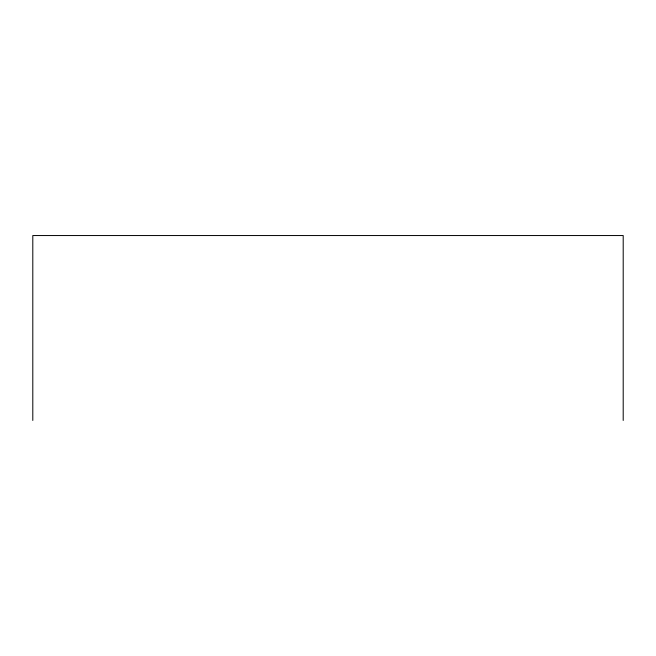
<?xml version="1.0" encoding="UTF-8"?>
<svg xmlns="http://www.w3.org/2000/svg" width="656" height="656" viewBox="0 0 656 656"><rect width="100%" height="100%" fill="white"/><g stroke="black" fill="none" stroke-linecap="round" stroke-linejoin="round"><path stroke-width="0.98" d="M623.2 420.455L623.2 235.545L32.8 235.545L32.8 420.455"/></g></svg>
